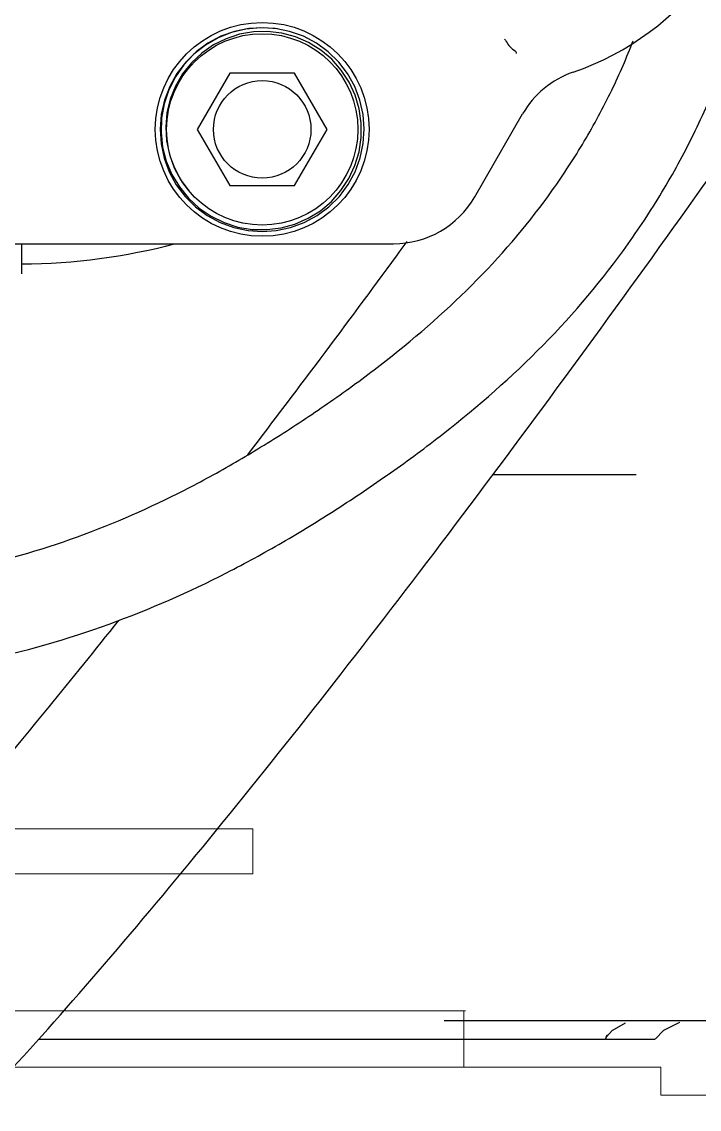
# Model space of a CAD drawing. Header units: metres. Extents: x 27859 to 32645, y 1492 to 8791.
# Drawn here: x 30263.7 to 30335.9, y 4655.5 to 4771.5 of the extents above; entities that cross this region are included whole.
import ezdxf

# ---------------------------------------------------------------- set-up
doc = ezdxf.new("R2010")
doc.units = ezdxf.units.M
doc.linetypes.add('CENTER', pattern=[2, 1.25, -0.25, 0.25, -0.25])
doc.layers.add('E-EQPT', color=190, linetype='Continuous')
doc.layers.add('E-HAT', color=253, linetype='CENTER', lineweight=15)
doc.layers.add('ENG-HDN', color=251, linetype='Continuous', lineweight=9, transparency=0.7)

# ---------------------------------------------------------------- blocks, each defined once
blk = doc.blocks.new('EDG')
at = {"color": 0, "linetype": 'Continuous'}
for p, q in [((538.17, 2843.38, 1), (536.45, 2842.51, 1)), ((539.09, 2844.32, 1), (538.17, 2843.38, 1)), ((544.31, 2844.32, 1), (539.1, 2844.32, 1)), ((543.67, 2843.41, 1), (542.25, 2842.58, 1)), ((544.26, 2844.09, 1), (543.67, 2843.41, 1)), ((544.27, 2844.06, 1), (544.2, 2843.86, 1)), ((544.2, 2843.86, 1), (544.2, 2843.85, 1)), ((544.32, 2844.19, 1), (544.26, 2844.09, 1)), ((544.38, 2844.32, 1), (544.27, 2844.06, 1)), ((604.82, 2844.32, 1), (544.38, 2844.32, 1)), ((561.59, 2842.32, 1), (515.29, 2842.32, 1)), ((556.36, 2784.12, 1), (541.11, 2784.12, 1)), ((606.64, 2762.72, 1), (606.64, 2759.52, 1)), ((566.16, 2760.14, 1), (565.52, 2759.27, 1)), ((663.39, 2759.52, 1), (566.99, 2759.52, 1)), ((577.5, 2757.42, 1), (576.09, 2756.8, 1)), ((577.98, 2757.8, 1), (576.51, 2757.26, 1)), ((578.98, 2757.82, 1), (577.5, 2757.42, 1)), ((579.51, 2758.12, 1), (577.98, 2757.8, 1)), ((580.51, 2758.01, 1), (578.98, 2757.82, 1)), ((580.99, 2758.22, 1), (579.51, 2758.12, 1)), ((582.05, 2757.98, 1), (580.51, 2758.01, 1)), ((582.48, 2758.12, 1), (580.99, 2758.22, 1)), ((583.58, 2757.73, 1), (582.05, 2757.98, 1)), ((584.01, 2757.8, 1), (582.48, 2758.12, 1)), ((585.05, 2757.25, 1), (583.58, 2757.73, 1)), ((585.48, 2757.26, 1), (584.01, 2757.8, 1)), ((575.13, 2756.51, 1), (573.87, 2755.58, 1)), ((576.09, 2756.8, 1), (574.78, 2755.99, 1)), ((576.51, 2757.26, 1), (575.13, 2756.51, 1)), ((586.43, 2756.58, 1), (585.05, 2757.25, 1)), ((586.85, 2756.51, 1), (585.48, 2757.26, 1)), ((587.71, 2755.71, 1), (586.43, 2756.58, 1)), ((588.11, 2755.58, 1), (586.85, 2756.51, 1)), ((573.87, 2755.58, 1), (572.76, 2754.46, 1)), ((574.78, 2755.99, 1), (573.61, 2755, 1)), ((588.85, 2754.66, 1), (587.71, 2755.71, 1)), ((589.22, 2754.47, 1), (588.11, 2755.58, 1)), ((558.33, 2754.52, 1), (553.23, 2745.68, 1)), ((572.76, 2754.46, 1), (571.82, 2753.21, 1)), ((573.61, 2755, 1), (572.59, 2753.85, 1)), ((588.78, 2753.92, 1), (588.6, 2754.1, 1)), ((589.83, 2753.46, 1), (588.85, 2754.66, 1)), ((590.16, 2753.22, 1), (589.22, 2754.47, 1)), ((571.82, 2753.21, 1), (571.07, 2751.83, 1)), ((572.59, 2753.85, 1), (571.74, 2752.56, 1)), ((577.53, 2753.32, 1), (574.06, 2747.32, 1)), ((584.46, 2753.32, 1), (577.53, 2753.32, 1)), ((587.92, 2747.32, 1), (584.46, 2753.32, 1)), ((589.67, 2752.73, 1), (588.78, 2753.92, 1)), ((590.63, 2752.13, 1), (589.83, 2753.46, 1)), ((590.9, 2751.84, 1), (590.16, 2753.22, 1)), ((571.07, 2751.83, 1), (570.53, 2750.36, 1)), ((571.74, 2752.56, 1), (571.1, 2751.17, 1)), ((590.38, 2751.41, 1), (589.67, 2752.73, 1)), ((591.22, 2750.7, 1), (590.63, 2752.13, 1)), ((591.45, 2750.38, 1), (590.9, 2751.84, 1)), ((571.1, 2751.17, 1), (570.66, 2749.7, 1)), ((590.89, 2750.01, 1), (590.38, 2751.41, 1)), ((591.61, 2749.2, 1), (591.22, 2750.7, 1)), ((570.53, 2750.36, 1), (570.21, 2748.83, 1)), ((570.66, 2749.7, 1), (570.43, 2748.18, 1)), ((591.2, 2748.54, 1), (590.89, 2750.01, 1)), ((591.78, 2748.85, 1), (591.45, 2750.38, 1)), ((570.21, 2748.83, 1), (570.11, 2747.27, 1)), ((570.43, 2748.18, 1), (570.43, 2746.65, 1)), ((591.28, 2747.05, 1), (591.2, 2748.54, 1)), ((591.77, 2747.66, 1), (591.61, 2749.2, 1)), ((591.88, 2747.29, 1), (591.78, 2748.85, 1)), ((570.11, 2747.27, 1), (570.23, 2745.72, 1)), ((574.06, 2747.32, 1), (577.53, 2741.32, 1)), ((584.46, 2741.32, 1), (587.92, 2747.32, 1)), ((591.15, 2745.55, 1), (591.28, 2747.05, 1)), ((591.72, 2746.11, 1), (591.77, 2747.66, 1)), ((591.76, 2745.73, 1), (591.88, 2747.29, 1)), ((570.43, 2746.65, 1), (570.65, 2745.13, 1)), ((591.44, 2744.58, 1), (591.72, 2746.11, 1)), ((570.23, 2745.72, 1), (570.57, 2744.2, 1)), ((570.65, 2745.13, 1), (571.09, 2743.66, 1)), ((590.8, 2744.09, 1), (591.15, 2745.55, 1)), ((591.42, 2744.2, 1), (591.76, 2745.73, 1)), ((570.57, 2744.2, 1), (571.12, 2742.74, 1)), ((571.09, 2743.66, 1), (571.73, 2742.28, 1)), ((590.24, 2742.7, 1), (590.8, 2744.09, 1)), ((590.86, 2742.74, 1), (591.42, 2744.2, 1)), ((590.94, 2743.11, 1), (591.44, 2744.58, 1)), ((571.12, 2742.74, 1), (571.88, 2741.38, 1)), ((589.48, 2741.39, 1), (590.24, 2742.7, 1)), ((590.1, 2741.38, 1), (590.86, 2742.74, 1)), ((590.24, 2741.72, 1), (590.94, 2743.11, 1)), ((571.73, 2742.28, 1), (572.57, 2741, 1)), ((571.88, 2741.38, 1), (572.83, 2740.14, 1)), ((577.53, 2741.32, 1), (584.46, 2741.32, 1)), ((588.54, 2740.22, 1), (589.48, 2741.39, 1)), ((589.15, 2740.14, 1), (590.1, 2741.38, 1)), ((589.34, 2740.44, 1), (590.24, 2741.72, 1)), ((572.57, 2741, 1), (573.58, 2739.85, 1)), ((572.83, 2740.14, 1), (573.95, 2739.05, 1)), ((587.44, 2739.19, 1), (588.54, 2740.22, 1)), ((588.04, 2739.04, 1), (589.15, 2740.14, 1)), ((588.27, 2739.31, 1), (589.34, 2740.44, 1)), ((573.58, 2739.85, 1), (574.75, 2738.87, 1)), ((573.95, 2739.05, 1), (575.21, 2738.12, 1)), ((574.75, 2738.87, 1), (576.04, 2738.07, 1)), ((586.2, 2738.32, 1), (587.44, 2739.19, 1)), ((586.78, 2738.12, 1), (588.04, 2739.04, 1)), ((587.05, 2738.34, 1), (588.27, 2739.31, 1)), ((575.21, 2738.12, 1), (576.6, 2737.39, 1)), ((576.04, 2738.07, 1), (577.44, 2737.46, 1)), ((584.85, 2737.65, 1), (586.2, 2738.32, 1)), ((585.4, 2737.39, 1), (586.78, 2738.12, 1)), ((585.7, 2737.56, 1), (587.05, 2738.34, 1)), ((576.6, 2737.39, 1), (578.07, 2736.87, 1)), ((577.44, 2737.46, 1), (578.9, 2737.06, 1)), ((578.07, 2736.87, 1), (579.61, 2736.56, 1)), ((578.9, 2737.06, 1), (580.41, 2736.88, 1)), ((579.37, 2736.61, 1), (580.85, 2736.48, 1)), ((579.61, 2736.56, 1), (581.17, 2736.48, 1)), ((580.41, 2736.88, 1), (581.93, 2736.92, 1)), ((580.85, 2736.48, 1), (582.4, 2736.56, 1)), ((581.17, 2736.48, 1), (582.73, 2736.62, 1)), ((581.93, 2736.92, 1), (583.42, 2737.18, 1)), ((582.4, 2736.56, 1), (583.93, 2736.87, 1)), ((582.73, 2736.62, 1), (584.25, 2736.98, 1)), ((583.42, 2737.18, 1), (584.85, 2737.65, 1)), ((583.93, 2736.87, 1), (585.4, 2737.39, 1)), ((584.25, 2736.98, 1), (585.7, 2737.56, 1))]:
    blk.add_line(p, q, dxfattribs=at)
for radius in [11.4, 10.2, 5.2]:
    blk.add_circle((580.99, 2747.32, 1), radius, dxfattribs=at)
for centre, radius, start, end in [((1673.24, 1949.12, 1), 1372.36, 142.63317, 143.77455), ((566.99, 2749.52, 1), 10, 90, 150), ((544.57, 2750.68, 1), 10, 288.9705, 330), ((557.57, 2712.85, 1), 30, 108.9705, 178.5)]:
    blk.add_arc(centre, radius, start, end, dxfattribs=at)
for points, knots in [([(608.35, 2848.22, 1), (601.58, 2840.85, 1), (586.95, 2823.79, 1), (554.77, 2782.79, 1), (529.3, 2747.18, 1), (513.5, 2723.93, 1)], [0, 0, 0, 0, 0.25, 0.5, 1, 1, 1, 1]), ([(624.66, 2833.24, 1), (618.27, 2826.28, 1), (608.9, 2815.36, 1), (598.8, 2802.84, 1), (596.28, 2799.67, 1)], [0, 0, 0, 0, 0.753803, 1, 1, 1, 1]), ([(625.59, 2805.51, 1), (620.7, 2805.51, 1), (610.93, 2804.36, 1), (597.07, 2800.3, 1), (586.72, 2795.73, 1), (578.84, 2791.42, 1), (573.06, 2787.87, 1), (567.31, 2784.01, 1), (559.74, 2778.41, 1), (550.74, 2770.54, 1), (543.15, 2761.53, 1), (538.04, 2753.69, 1), (534.72, 2747.52, 1), (531.88, 2740.98, 1), (529.89, 2734.2, 1), (529.37, 2728.58, 1), (529.82, 2725.24, 1), (530.05, 2724.23, 1)], [0, 0, 0, 0, 0.102872, 0.205744, 0.308616, 0.360053, 0.411489, 0.462925, 0.514361, 0.617233, 0.720105, 0.771541, 0.822977, 0.874413, 0.925849, 0.977285, 1, 1, 1, 1]), ([(625.59, 2795.61, 1), (621.48, 2795.61, 1), (613, 2794.64, 1), (600.48, 2790.97, 1), (591.08, 2786.83, 1), (583.82, 2782.86, 1), (578.42, 2779.54, 1), (573, 2775.91, 1), (565.97, 2770.7, 1), (557.79, 2763.53, 1), (551.07, 2755.55, 1), (546.57, 2748.64, 1), (544.61, 2744.99, 1), (543.71, 2743.14, 1)], [0, 0, 0, 0, 0.125, 0.25, 0.375, 0.4375, 0.5, 0.5625, 0.625, 0.75, 0.875, 0.9375, 1, 1, 1, 1]), ([(555.16, 2737.69, 1), (554.86, 2738.04, 1), (554.71, 2738.59, 1), (553.8, 2739.06, 1), (553.9, 2739.24, 1)], [0, 0, 0, 0, 0.68789, 1, 1, 1, 1])]:
    blk.add_open_spline(points, degree=3, knots=knots, dxfattribs=at)
for points in [[(606.64, 2761.67, 1), (601.01, 2761.67, 1), (595.55, 2760.87, 1), (590.34, 2759.53, 1)], [(543.71, 2743.14, 1), (542.86, 2741.39, 1), (542.09, 2739.62, 1), (541.44, 2737.88, 1)]]:
    blk.add_open_spline(points, degree=3, dxfattribs=at)
at = {"layer": 'ENG-HDN'}
for p, q in [((490.99, 2850.3, 1), (538.49, 2850.3, 1)), ((538.49, 2850.3, 1), (538.49, 2847.3, 1)), ((538.49, 2847.3, 1), (559.49, 2847.3, 1)), ((538.58, 2847.3, 1), (814.99, 2847.3, 1)), ((559.49, 2847.3, 1), (559.49, 2841.3, 1)), ((559.31, 2841.3, 1), (814.99, 2841.3, 1)), ((814.99, 2826.7, 1), (581.99, 2826.7, 1)), ((581.99, 2826.7, 1), (581.99, 2821.9, 1)), ((581.99, 2821.9, 1), (814.99, 2821.9, 1))]:
    blk.add_line(p, q, dxfattribs=at)

msp = doc.modelspace()

# ---------------------------------------------------------------- hatches: boundary and pattern name
at = {"layer": 'E-HAT', "linetype": 'Continuous'}
h = msp.add_hatch(dxfattribs=at)
h.set_pattern_fill('AR-CONC', color=8, scale=40, angle=90)
h.set_pattern_definition([(140, (30868.3, 2757.35), (25.101, 286.904), [30, -330]), (85, (30868.3, 2757.35), (-300.877, -55.5), [24, -264]), (190.4514, (30870.4, 2781.26), (-275.776, 231.404), [25.496, -280.457]), (136.184, (30788.3, 2757.35), (66.208, 426.897), [45, -495]), (186.636, (30793.8, 2792.93), (-389.647, 373.865), [38.244, -420.686]), (81.184, (30788.3, 2757.35), (-389.647, 373.865), [36, -396]), (111, (30808.3, 2797.35), (161.0476, 238.763), [30, -330]), (56, (30808.3, 2797.35), (-290.06, 97.326), [24, -264]), (161.4514, (30821.72, 2817.25), (-129.012, 336.089), [25.496, -280.457]), (127.5, (30868.3, 2757.35), (-133.1575, 4.864), [0, -260.8, 0, -268, 0, -265]), (97.5, (30868.3, 2757.35), (-157.7647, 105.2278), [0, -152.8, 0, -254.8, 0, -101]), (57.5, (30868.3, 2668.15), (9.022, 213.529), [0, -100, 0, -312, 0, -414]), (47.5, (30868.3, 2628.15), (-40.042, 233.2745), [0, -130, 0, -207.2, 0, -294])])
h.paths.add_polyline_path([(32053.3, 1585.35), (28053.3, 1585.35), (28053.3, 2085.35), (28638.3, 2085.35), (28638.3, 8185.35), (28053.3, 8185.35), (28053.3, 8685.35), (32053.3, 8685.35), (32053.3, 8185.35), (31468.3, 8185.35), (31468.3, 2085.35), (32053.3, 2085.35)])

# ---------------------------------------------------------------- next in the draw order: wipeouts: each hides what was drawn before it
msp.add_wipeout([(30870.3, 2757.35), (29240.32, 2757.35), (29240.32, 7507.34), (30870.3, 7507.34)]).translate(0, 0, -732205.32).dxf.layer = 'E-EQPT'

# ---------------------------------------------------------------- next in the draw order: block references
at = {"layer": 'E-EQPT', "rotation": 180}
msp.add_blockref('EDG', (30870.3, 7507.34, -732206.32), dxfattribs=at)

doc.saveas('drawing.dxf')
